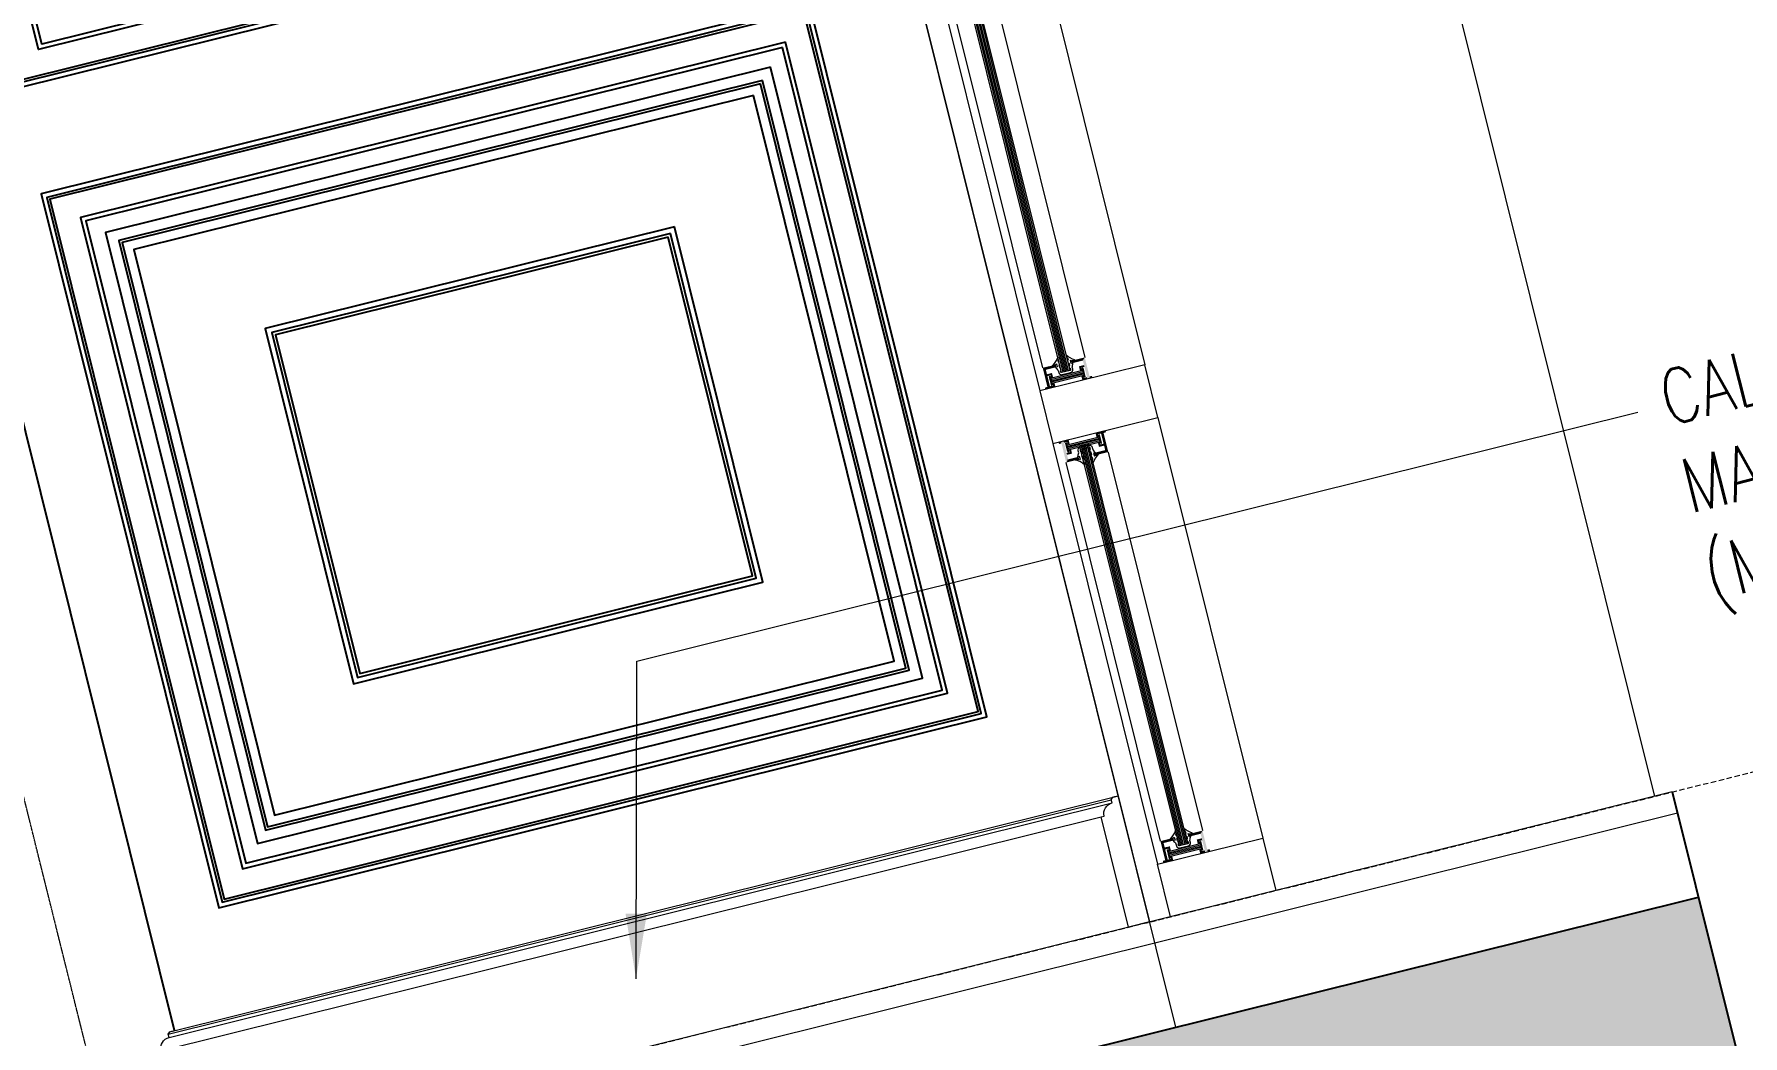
# Model space of a CAD drawing. Header units: inches. Extents: x 122939 to 389145, y 29603 to 574065.
# Drawn here: x 369498 to 371075, y 513283 to 514207 of the extents above; entities that cross this region are included whole.
import ezdxf

# ---------------------------------------------------------------- set-up
doc = ezdxf.new("R2010")
doc.units = ezdxf.units.IN
doc.header["$MEASUREMENT"] = 0
doc.linetypes.add('DASHED', pattern=[0.75, 0.5, -0.25])
doc.linetypes.add('HIDDEN', pattern=[0.375, 0.25, -0.125])
for name, color, linetype, lineweight in [('A-FLOR-SLAB', 7, 'Continuous', 40), ('A-FLOR-TIL1', 6, 'Continuous', 18), ('A-GLAZ', 134, 'Continuous', 18), ('A-RNDR-ALUM', 1, 'Continuous', 9), ('A-RNDR-PT36', 253, 'Continuous', 20), ('CQ Wood', 30, 'Continuous', 0), ('GRC', 41, 'Continuous', 0), ('ID-NOTES', 3, 'Continuous', 0), ('Marble', 6, 'Continuous', 0)]:
    doc.layers.add(name, color=color, linetype=linetype, lineweight=lineweight)
for name, color, linetype in [('A-Hidden', 8, 'HIDDEN'), ('A-WALL', 7, 'Continuous'), ('Calliper_wall hatch_CHB', 8, 'Continuous'), ('gypsum', 31, 'Continuous')]:
    doc.layers.add(name, color=color, linetype=linetype)
doc.styles.add('ID-ROMANS', font='romans.shx', dxfattribs={"width": 0.8})
doc.styles.add('ZZ-Dim All', font='romans.shx', dxfattribs={"width": 0.8})
doc.dimstyles.new('DIM 0200', dxfattribs={"dimscale": 200, "dimtxt": 1, "dimasz": 0.8, "dimexe": 0.5, "dimexo": 1, "dimgap": 0.4, "dimtad": 1, "dimdec": 0, "dimrnd": 10, "dimdsep": 46, "dimtxsty": 'ZZ-Dim All', "dimblk1": 'ARCHTICK', "dimblk2": 'ARCHTICK', "dimsah": 1, "dimcen": 1, "dimdle": 0.5, "dimclrd": 256, "dimclre": 256, "dimclrt": 256, "dimadec": 0, "dimazin": 2, "dimtfac": 1, "dimtdec": 0, "dimtix": 1, "dimtmove": 2, "dimatfit": 2, "dimfxl": 1, "dimfxlon": 1, "dimtolj": 1, "dimtzin": 0, "dimlwd": -1, "dimlwe": -1, "dimarcsym": 0})

# ---------------------------------------------------------------- blocks, each defined once
blk = doc.blocks.new('win1')
at = {"color": 252, "linetype": 'HIDDEN', "ltscale": 0.5, "elevation": 0}
blk.add_lwpolyline([(0, 2848.8), (1150, 2848.8), (1150, -101.2), (0, -101.2)], close=True, dxfattribs=at)
blk = doc.blocks.new('_ARCHTICK')
at = {"color": 0, "linetype": 'ByBlock', "const_width": 0.15}
blk.add_lwpolyline([(-0.5, -0.5), (0.5, 0.5)], dxfattribs=at)
blk = doc.blocks.new('GLAZ-2')
at = {"layer": 'A-GLAZ'}
for p, q in [((-26.3, 511.6, 0), (-26.3, 2391.7, 0)), ((-24.9, 511.6, 0), (-24.9, 2391.7, 0)), ((-23.6, 511.6, 0), (-23.6, 2391.7, 0)), ((-22.3, 511.6, 0), (-22.3, 2391.7, 0)), ((-20.9, 511.6, 0), (-20.9, 2391.7, 0)), ((-19.6, 511.6, 0), (-19.6, 2391.7, 0)), ((-18.3, 511.6, 0), (-18.3, 2391.7, 0)), ((-26.3, 61.5, 0), (-26.3, 441.5, 0)), ((-24.9, 61.5, 0), (-24.9, 441.5, 0)), ((-23.6, 61.5, 0), (-23.6, 441.5, 0)), ((-22.3, 61.5, 0), (-22.3, 441.5, 0)), ((-20.9, 61.5, 0), (-20.9, 441.5, 0)), ((-19.6, 61.5, 0), (-19.6, 441.5, 0)), ((-18.3, 61.5, 0), (-18.3, 441.5, 0))]:
    blk.add_line(p, q, dxfattribs=at)
at = {"layer": 'A-RNDR-ALUM'}
for p, q in [((-50, 2400), (-50, 500, 0)), ((50, 2400), (50, 500, 0)), ((-38.2, 510.7, 0), (-37.5, 510.7, 0)), ((-38.2, 510.7, 0), (-38.2, 502.6, 0)), ((-38.2, 510.7, 0), (-37.5, 510.7, 0)), ((-38.2, 510.7, 0), (-38.2, 502.6, 0)), ((-37.5, 510.7, 0), (-37.5, 502.6, 0)), ((-37.5, 510.7, 0), (-37.5, 502.6, 0)), ((-37.5, 509, 0), (-7.1, 509, 0)), ((-37.5, 509, 0), (-7.1, 509, 0)), ((-37.5, 507.8, 0), (-7.1, 507.8, 0)), ((-37.5, 507.8, 0), (-7.1, 507.8, 0)), ((-37.5, 506.6, 0), (-7.1, 506.6, 0)), ((-37.5, 506.6, 0), (-7.1, 506.6, 0)), ((-37.5, 505.5, 0), (-7.1, 505.5, 0)), ((-37.5, 505.5, 0), (-7.1, 505.5, 0)), ((-36, 510.7, 0), (-35.3, 510.7, 0)), ((-36, 510.7, 0), (-35.3, 510.7, 0)), ((-6.4, 510.7, 0), (-7.1, 510.7, 0)), ((-7.1, 510.7, 0), (-7.1, 502.6, 0)), ((-6.4, 510.7, 0), (-7.1, 510.7, 0)), ((-7.1, 510.7, 0), (-7.1, 502.6, 0)), ((-6.4, 510.7, 0), (-6.4, 502.6, 0)), ((-6.4, 510.7, 0), (-6.4, 502.6, 0)), ((-38.2, 502.6, 0), (-37.5, 502.6, 0)), ((-38.2, 502.6, 0), (-37.5, 502.6, 0)), ((-37.5, 504.3, 0), (-7.1, 504.3, 0)), ((-37.5, 504.3, 0), (-7.1, 504.3, 0)), ((-36, 502.6, 0), (-35.3, 502.6, 0)), ((-36, 502.6, 0), (-35.3, 502.6, 0)), ((-6.4, 502.6, 0), (-7.1, 502.6, 0)), ((-6.4, 502.6, 0), (-7.1, 502.6, 0)), ((-50, 450, 0), (-50, 50, 0)), ((-38.2, 447.4, 0), (-37.5, 447.4, 0)), ((-38.2, 439.4, 0), (-38.2, 447.4, 0)), ((-38.2, 447.4, 0), (-37.5, 447.4, 0)), ((-38.2, 439.4, 0), (-38.2, 447.4, 0)), ((-37.5, 439.4, 0), (-37.5, 447.4, 0)), ((-37.5, 439.4, 0), (-37.5, 447.4, 0)), ((-37.5, 445.7, 0), (-7.1, 445.7, 0)), ((-37.5, 445.7, 0), (-7.1, 445.7, 0)), ((-37.5, 444.5, 0), (-7.1, 444.5, 0)), ((-37.5, 444.5, 0), (-7.1, 444.5, 0)), ((-37.5, 443.4, 0), (-7.1, 443.4, 0)), ((-37.5, 443.4, 0), (-7.1, 443.4, 0)), ((-37.5, 442.2, 0), (-7.1, 442.2, 0)), ((-37.5, 442.2, 0), (-7.1, 442.2, 0)), ((-36, 447.4, 0), (-35.3, 447.4, 0)), ((-36, 447.4, 0), (-35.3, 447.4, 0)), ((-6.4, 447.4, 0), (-7.1, 447.4, 0)), ((-7.1, 439.4, 0), (-7.1, 447.4, 0)), ((-6.4, 447.4, 0), (-7.1, 447.4, 0)), ((-7.1, 439.4, 0), (-7.1, 447.4, 0)), ((-6.4, 439.4, 0), (-6.4, 447.4, 0)), ((-6.4, 439.4, 0), (-6.4, 447.4, 0)), ((50, 450, 0), (50, 50, 0)), ((-38.2, 439.4, 0), (-37.5, 439.4, 0)), ((-38.2, 439.4, 0), (-37.5, 439.4, 0)), ((-37.5, 441, 0), (-7.1, 441, 0)), ((-37.5, 441, 0), (-7.1, 441, 0)), ((-36, 439.4, 0), (-35.3, 439.4, 0)), ((-36, 439.4, 0), (-35.3, 439.4, 0)), ((-6.4, 439.4, 0), (-7.1, 439.4, 0)), ((-6.4, 439.4, 0), (-7.1, 439.4, 0)), ((-38.2, 60.6, 0), (-37.5, 60.6, 0)), ((-38.2, 60.6, 0), (-38.2, 52.6, 0)), ((-38.2, 60.6, 0), (-37.5, 60.6, 0)), ((-38.2, 60.6, 0), (-38.2, 52.6, 0)), ((-38.2, 52.6, 0), (-37.5, 52.6, 0)), ((-38.2, 52.6, 0), (-37.5, 52.6, 0)), ((-37.5, 60.6, 0), (-37.5, 52.6, 0)), ((-37.5, 60.6, 0), (-37.5, 52.6, 0)), ((-37.5, 59, 0), (-7.1, 59, 0)), ((-37.5, 59, 0), (-7.1, 59, 0)), ((-37.5, 57.8, 0), (-7.1, 57.8, 0)), ((-37.5, 57.8, 0), (-7.1, 57.8, 0)), ((-37.5, 56.6, 0), (-7.1, 56.6, 0)), ((-37.5, 56.6, 0), (-7.1, 56.6, 0)), ((-37.5, 55.5, 0), (-7.1, 55.5, 0)), ((-37.5, 55.5, 0), (-7.1, 55.5, 0)), ((-37.5, 54.3, 0), (-7.1, 54.3, 0)), ((-37.5, 54.3, 0), (-7.1, 54.3, 0)), ((-36, 60.6, 0), (-35.3, 60.6, 0)), ((-36, 60.6, 0), (-35.3, 60.6, 0)), ((-36, 52.6, 0), (-35.3, 52.6, 0)), ((-36, 52.6, 0), (-35.3, 52.6, 0)), ((-6.4, 60.6, 0), (-7.1, 60.6, 0)), ((-7.1, 60.6, 0), (-7.1, 52.6, 0)), ((-6.4, 60.6, 0), (-7.1, 60.6, 0)), ((-7.1, 60.6, 0), (-7.1, 52.6, 0)), ((-6.4, 52.6, 0), (-7.1, 52.6, 0)), ((-6.4, 52.6, 0), (-7.1, 52.6, 0)), ((-6.4, 60.6, 0), (-6.4, 52.6, 0)), ((-6.4, 60.6, 0), (-6.4, 52.6, 0))]:
    blk.add_line(p, q, dxfattribs=at)
at = {"layer": 'A-RNDR-ALUM', "elevation": 0}
for points in [[(-14, 517.6), (-15.6, 517.6), (-15.6, 520.6, 0.015553), (-14.8, 520), (-11.6, 520, -0.104304), (-18.3, 526.1), (-18.3, 523.6, 0.016036), (-17.6, 522.8), (-17.6, 521.6), (-18.3, 520.9), (-18.3, 518.1), (-17.6, 518.7), (-17.6, 516.4), (-18.3, 515.7), (-18.3, 512.9), (-17.6, 513.5), (-17.6, 512.2, -0.414214), (-18.3, 511.6), (-26.3, 511.6, -0.414214), (-26.9, 512.2), (-26.9, 513.5), (-26.3, 512.9), (-26.3, 515.7), (-26.9, 516.4), (-26.9, 518.7), (-26.3, 518.1), (-26.3, 520.9), (-26.9, 521.6), (-26.9, 522.8, 0.016036), (-26.3, 523.6), (-26.3, 526.1, -0.104304), (-33, 520), (-29.8, 520, 0.015553), (-28.9, 520.6), (-28.9, 517.6), (-30.6, 517.6, -0.021646), (-28.9, 514.1), (-28.9, 512.2, 0.414214), (-26.3, 509.6), (-18.3, 509.6, 0.414214), (-15.6, 512.2), (-15.6, 514.1, -0.021646)], [(-14, 432.4), (-15.6, 432.4), (-15.6, 429.5, -0.015553), (-14.8, 430), (-11.6, 430, 0.104304), (-18.3, 423.9), (-18.3, 426.5, -0.016036), (-17.6, 427.2), (-17.6, 428.5), (-18.3, 429.1), (-18.3, 432), (-17.6, 431.3), (-17.6, 433.7), (-18.3, 434.3), (-18.3, 437.2), (-17.6, 436.5), (-17.6, 437.8, 0.414214), (-18.3, 438.5), (-26.3, 438.5, 0.414214), (-26.9, 437.8), (-26.9, 436.5), (-26.3, 437.2), (-26.3, 434.3), (-26.9, 433.7), (-26.9, 431.3), (-26.3, 432), (-26.3, 429.1), (-26.9, 428.5), (-26.9, 427.2, -0.016036), (-26.3, 426.5), (-26.3, 423.9, 0.104304), (-33, 430), (-29.8, 430, -0.015553), (-28.9, 429.5), (-28.9, 432.4), (-30.6, 432.4, 0.021646), (-28.9, 435.9), (-28.9, 437.8, -0.414214), (-26.3, 440.5), (-18.3, 440.5, -0.414214), (-15.6, 437.8), (-15.6, 435.9, 0.021646)], [(-14, 67.6), (-15.6, 67.6), (-15.6, 70.5, 0.015553), (-14.8, 70), (-11.6, 70, -0.104304), (-18.3, 76.1), (-18.3, 73.5, 0.016036), (-17.6, 72.8), (-17.6, 71.5), (-18.3, 70.9), (-18.3, 68), (-17.6, 68.7), (-17.6, 66.3), (-18.3, 65.7), (-18.3, 62.8), (-17.6, 63.5), (-17.6, 62.2, -0.414214), (-18.3, 61.5), (-26.3, 61.5, -0.414214), (-26.9, 62.2), (-26.9, 63.5), (-26.3, 62.8), (-26.3, 65.7), (-26.9, 66.3), (-26.9, 68.7), (-26.3, 68), (-26.3, 70.9), (-26.9, 71.5), (-26.9, 72.8, 0.016036), (-26.3, 73.5), (-26.3, 76.1, -0.104304), (-33, 70), (-29.8, 70, 0.015553), (-28.9, 70.5), (-28.9, 67.6), (-30.6, 67.6, -0.021646), (-28.9, 64.1), (-28.9, 62.2, 0.414214), (-26.3, 59.5), (-18.3, 59.5, 0.414214), (-15.6, 62.2), (-15.6, 64.1, -0.021646)]]:
    blk.add_lwpolyline(points, format="xyb", close=True, dxfattribs=at)
at = {"layer": 'A-RNDR-ALUM'}
for points in [[(-50, 450), (50, 450), (50, 500), (-50, 500)], [(-50, 50), (50, 50), (50, 0), (-50, 0)]]:
    blk.add_lwpolyline(points, close=True, dxfattribs=at)
at = {"layer": 'A-RNDR-ALUM', "const_width": 0.928, "elevation": 0}
for points in [[(-43.7, 501.4, 0.414214), (-44.2, 500.9)], [(-43.7, 501.4, 0.414214), (-44.2, 500.9)], [(-0.7, 501.4, -0.414214), (-0.2, 501)], [(-0.7, 501.4, -0.414214), (-0.2, 501)], [(-43.7, 448.6, -0.414214), (-44.2, 449.1)], [(-43.7, 448.6, -0.414214), (-44.2, 449.1)], [(-0.7, 448.6, 0.414214), (-0.2, 449.1)], [(-0.7, 448.6, 0.414214), (-0.2, 449.1)], [(-43.7, 51.4, 0.414214), (-44.2, 50.9)], [(-43.7, 51.4, 0.414214), (-44.2, 50.9)], [(-0.7, 51.4, -0.414214), (-0.2, 50.9)], [(-0.7, 51.4, -0.414214), (-0.2, 50.9)]]:
    blk.add_lwpolyline(points, format="xyb", dxfattribs=at)
at = {"layer": 'A-RNDR-ALUM'}
for points in [[(-40.6, 518.8, 0), (-40.6, 520, 0), (-29.9, 518.8, 0), (-29.9, 520, 0)], [(-40.6, 518.8, 0), (-40.6, 520, 0), (-29.9, 518.8, 0), (-29.9, 520, 0)], [(-40.6, 517.6, 0), (-40.6, 518.8, 0), (-29.9, 517.6, 0), (-29.9, 518.8, 0)], [(-40.6, 517.6, 0), (-40.6, 518.8, 0), (-29.9, 517.6, 0), (-29.9, 518.8, 0)], [(-39.8, 513.3, 0), (-39.8, 511.5, 0), (-35, 513.3, 0), (-36.9, 511.5, 0)], [(-39.8, 513.3, 0), (-39.8, 511.5, 0), (-35, 513.3, 0), (-36.9, 511.5, 0)], [(-36.9, 509.3, 0), (-35, 509.3, 0), (-36.9, 511.5, 0), (-35, 513.3, 0)], [(-36.9, 509.3, 0), (-35, 509.3, 0), (-36.9, 511.5, 0), (-35, 513.3, 0)], [(-4.3, 518.8, 0), (-4.3, 520, 0), (-15.1, 518.8, 0), (-15.1, 520, 0)], [(-4.3, 518.8, 0), (-4.3, 520, 0), (-15.1, 518.8, 0), (-15.1, 520, 0)], [(-4.3, 517.6, 0), (-4.3, 518.8, 0), (-15.1, 517.6, 0), (-15.1, 518.8, 0)], [(-4.3, 517.6, 0), (-4.3, 518.8, 0), (-15.1, 517.6, 0), (-15.1, 518.8, 0)], [(-4.6, 513.3, 0), (-4.6, 511.5, 0), (-9.4, 513.3, 0), (-7.5, 511.5, 0)], [(-7.5, 509.3, 0), (-9.4, 509.3, 0), (-7.5, 511.5, 0), (-9.4, 513.3, 0)], [(-4.6, 513.3, 0), (-4.6, 511.5, 0), (-9.4, 513.3, 0), (-7.5, 511.5, 0)], [(-7.5, 509.3, 0), (-9.4, 509.3, 0), (-7.5, 511.5, 0), (-9.4, 513.3, 0)], [(-44.6, 500, 0), (-44.6, 500.9, 0), (-42.2, 500, 0), (-43.7, 500.9, 0)], [(-44.6, 500, 0), (-44.6, 500.9, 0), (-42.2, 500, 0), (-43.7, 500.9, 0)], [(-42.2, 500, 0), (-43.7, 500.9, 0), (-42.2, 501.9, 0), (-43.7, 501.9, 0)], [(-42.2, 500, 0), (-43.7, 500.9, 0), (-42.2, 501.9, 0), (-43.7, 501.9, 0)], [(-36.9, 501.9, 0), (-35, 500, 0), (-39.8, 501.9, 0), (-39.8, 500, 0)], [(-36.9, 501.9, 0), (-35, 500, 0), (-39.8, 501.9, 0), (-39.8, 500, 0)], [(-36.9, 504, 0), (-35, 504, 0), (-36.9, 501.9, 0), (-35, 500, 0)], [(-36.9, 504, 0), (-35, 504, 0), (-36.9, 501.9, 0), (-35, 500, 0)], [(-7.5, 504, 0), (-9.4, 504, 0), (-7.5, 501.9, 0), (-9.4, 500, 0)], [(-7.5, 504, 0), (-9.4, 504, 0), (-7.5, 501.9, 0), (-9.4, 500, 0)], [(-7.5, 501.9, 0), (-9.4, 500, 0), (-4.6, 501.9, 0), (-4.6, 500, 0)], [(-7.5, 501.9, 0), (-9.4, 500, 0), (-4.6, 501.9, 0), (-4.6, 500, 0)], [(-2.2, 500, 0), (-0.7, 500.9, 0), (-2.2, 501.9, 0), (-0.7, 501.9, 0)], [(-2.2, 500, 0), (-0.7, 500.9, 0), (-2.2, 501.9, 0), (-0.7, 501.9, 0)], [(0.2, 500, 0), (0.2, 500.9, 0), (-2.2, 500, 0), (-0.7, 500.9, 0)], [(0.2, 500, 0), (0.2, 500.9, 0), (-2.2, 500, 0), (-0.7, 500.9, 0)], [(-44.6, 450, 0), (-44.6, 449.1, 0), (-42.2, 450, 0), (-43.7, 449.1, 0)], [(-44.6, 450, 0), (-44.6, 449.1, 0), (-42.2, 450, 0), (-43.7, 449.1, 0)], [(-42.2, 450, 0), (-43.7, 449.1, 0), (-42.2, 448.2, 0), (-43.7, 448.2, 0)], [(-42.2, 450, 0), (-43.7, 449.1, 0), (-42.2, 448.2, 0), (-43.7, 448.2, 0)], [(-36.9, 448.2, 0), (-35, 450, 0), (-39.8, 448.2, 0), (-39.8, 450, 0)], [(-36.9, 448.2, 0), (-35, 450, 0), (-39.8, 448.2, 0), (-39.8, 450, 0)], [(-36.9, 446, 0), (-35, 446, 0), (-36.9, 448.2, 0), (-35, 450, 0)], [(-36.9, 446, 0), (-35, 446, 0), (-36.9, 448.2, 0), (-35, 450, 0)], [(-7.5, 448.2, 0), (-9.4, 450, 0), (-4.6, 448.2, 0), (-4.6, 450, 0)], [(-7.5, 446, 0), (-9.4, 446, 0), (-7.5, 448.2, 0), (-9.4, 450, 0)], [(-7.5, 446, 0), (-9.4, 446, 0), (-7.5, 448.2, 0), (-9.4, 450, 0)], [(-7.5, 448.2, 0), (-9.4, 450, 0), (-4.6, 448.2, 0), (-4.6, 450, 0)], [(-2.2, 450, 0), (-0.7, 449.1, 0), (-2.2, 448.2, 0), (-0.7, 448.2, 0)], [(0.2, 450, 0), (0.2, 449.1, 0), (-2.2, 450, 0), (-0.7, 449.1, 0)], [(-2.2, 450, 0), (-0.7, 449.1, 0), (-2.2, 448.2, 0), (-0.7, 448.2, 0)], [(0.2, 450, 0), (0.2, 449.1, 0), (-2.2, 450, 0), (-0.7, 449.1, 0)], [(-40.6, 432.4, 0), (-40.6, 431.2, 0), (-29.9, 432.4, 0), (-29.9, 431.2, 0)], [(-40.6, 432.4, 0), (-40.6, 431.2, 0), (-29.9, 432.4, 0), (-29.9, 431.2, 0)], [(-40.6, 431.2, 0), (-40.6, 430, 0), (-29.9, 431.2, 0), (-29.9, 430, 0)], [(-40.6, 431.2, 0), (-40.6, 430, 0), (-29.9, 431.2, 0), (-29.9, 430, 0)], [(-39.8, 436.7, 0), (-39.8, 438.5, 0), (-35, 436.7, 0), (-36.9, 438.5, 0)], [(-39.8, 436.7, 0), (-39.8, 438.5, 0), (-35, 436.7, 0), (-36.9, 438.5, 0)], [(-36.9, 440.7, 0), (-35, 440.7, 0), (-36.9, 438.5, 0), (-35, 436.7, 0)], [(-36.9, 440.7, 0), (-35, 440.7, 0), (-36.9, 438.5, 0), (-35, 436.7, 0)], [(-4.3, 432.4, 0), (-4.3, 431.2, 0), (-15.1, 432.4, 0), (-15.1, 431.2, 0)], [(-4.3, 432.4, 0), (-4.3, 431.2, 0), (-15.1, 432.4, 0), (-15.1, 431.2, 0)], [(-4.3, 431.2, 0), (-4.3, 430, 0), (-15.1, 431.2, 0), (-15.1, 430, 0)], [(-4.3, 431.2, 0), (-4.3, 430, 0), (-15.1, 431.2, 0), (-15.1, 430, 0)], [(-7.5, 440.7, 0), (-9.4, 440.7, 0), (-7.5, 438.5, 0), (-9.4, 436.7, 0)], [(-7.5, 440.7, 0), (-9.4, 440.7, 0), (-7.5, 438.5, 0), (-9.4, 436.7, 0)], [(-4.6, 436.7, 0), (-4.6, 438.5, 0), (-9.4, 436.7, 0), (-7.5, 438.5, 0)], [(-4.6, 436.7, 0), (-4.6, 438.5, 0), (-9.4, 436.7, 0), (-7.5, 438.5, 0)], [(-40.6, 68.8, 0), (-40.6, 70, 0), (-29.9, 68.8, 0), (-29.9, 70, 0)], [(-40.6, 68.8, 0), (-40.6, 70, 0), (-29.9, 68.8, 0), (-29.9, 70, 0)], [(-40.6, 67.6, 0), (-40.6, 68.8, 0), (-29.9, 67.6, 0), (-29.9, 68.8, 0)], [(-40.6, 67.6, 0), (-40.6, 68.8, 0), (-29.9, 67.6, 0), (-29.9, 68.8, 0)], [(-39.8, 63.3, 0), (-39.8, 61.5, 0), (-35, 63.3, 0), (-36.9, 61.5, 0)], [(-39.8, 63.3, 0), (-39.8, 61.5, 0), (-35, 63.3, 0), (-36.9, 61.5, 0)], [(-36.9, 59.3, 0), (-35, 59.3, 0), (-36.9, 61.5, 0), (-35, 63.3, 0)], [(-36.9, 59.3, 0), (-35, 59.3, 0), (-36.9, 61.5, 0), (-35, 63.3, 0)], [(-4.3, 68.8, 0), (-4.3, 70, 0), (-15.1, 68.8, 0), (-15.1, 70, 0)], [(-4.3, 68.8, 0), (-4.3, 70, 0), (-15.1, 68.8, 0), (-15.1, 70, 0)], [(-4.3, 67.6, 0), (-4.3, 68.8, 0), (-15.1, 67.6, 0), (-15.1, 68.8, 0)], [(-4.3, 67.6, 0), (-4.3, 68.8, 0), (-15.1, 67.6, 0), (-15.1, 68.8, 0)], [(-4.6, 63.3, 0), (-4.6, 61.5, 0), (-9.4, 63.3, 0), (-7.5, 61.5, 0)], [(-7.5, 59.3, 0), (-9.4, 59.3, 0), (-7.5, 61.5, 0), (-9.4, 63.3, 0)], [(-4.6, 63.3, 0), (-4.6, 61.5, 0), (-9.4, 63.3, 0), (-7.5, 61.5, 0)], [(-7.5, 59.3, 0), (-9.4, 59.3, 0), (-7.5, 61.5, 0), (-9.4, 63.3, 0)], [(-44.6, 50, 0), (-44.6, 50.9, 0), (-42.2, 50, 0), (-43.7, 50.9, 0)], [(-44.6, 50, 0), (-44.6, 50.9, 0), (-42.2, 50, 0), (-43.7, 50.9, 0)], [(-42.2, 50, 0), (-43.7, 50.9, 0), (-42.2, 51.8, 0), (-43.7, 51.8, 0)], [(-42.2, 50, 0), (-43.7, 50.9, 0), (-42.2, 51.8, 0), (-43.7, 51.8, 0)], [(-36.9, 51.8, 0), (-35, 50, 0), (-39.8, 51.8, 0), (-39.8, 50, 0)], [(-36.9, 51.8, 0), (-35, 50, 0), (-39.8, 51.8, 0), (-39.8, 50, 0)], [(-36.9, 54, 0), (-35, 54, 0), (-36.9, 51.8, 0), (-35, 50, 0)], [(-36.9, 54, 0), (-35, 54, 0), (-36.9, 51.8, 0), (-35, 50, 0)], [(-7.5, 54, 0), (-9.4, 54, 0), (-7.5, 51.8, 0), (-9.4, 50, 0)], [(-7.5, 54, 0), (-9.4, 54, 0), (-7.5, 51.8, 0), (-9.4, 50, 0)], [(-7.5, 51.8, 0), (-9.4, 50, 0), (-4.6, 51.8, 0), (-4.6, 50, 0)], [(-7.5, 51.8, 0), (-9.4, 50, 0), (-4.6, 51.8, 0), (-4.6, 50, 0)], [(-2.2, 50, 0), (-0.7, 50.9, 0), (-2.2, 51.8, 0), (-0.7, 51.8, 0)], [(-2.2, 50, 0), (-0.7, 50.9, 0), (-2.2, 51.8, 0), (-0.7, 51.8, 0)], [(0.2, 50, 0), (0.2, 50.9, 0), (-2.2, 50, 0), (-0.7, 50.9, 0)], [(0.2, 50, 0), (0.2, 50.9, 0), (-2.2, 50, 0), (-0.7, 50.9, 0)]]:
    blk.add_solid(points, dxfattribs=at)
for points in [[(-42.2, 520, 0), (-39.8, 517.6, 0), (-42.2, 500, 0), (-39.8, 500, 0)], [(-42.2, 520, 0), (-39.8, 517.6, 0), (-40.1, 520, 0), (-40.1, 517.6, 0)], [(-42.2, 520, 0), (-39.8, 517.6, 0), (-42.2, 500, 0), (-39.8, 500, 0)], [(-42.2, 520, 0), (-39.8, 517.6, 0), (-40.1, 520, 0), (-40.1, 517.6, 0)], [(-4.6, 517.6, 0), (-2.2, 520, 0), (-4.6, 500, 0), (-2.2, 500, 0)], [(-2.2, 520, 0), (-4.6, 517.6, 0), (-4.3, 520, 0), (-4.3, 517.6, 0)], [(-4.6, 517.6, 0), (-2.2, 520, 0), (-4.6, 500, 0), (-2.2, 500, 0)], [(-2.2, 520, 0), (-4.6, 517.6, 0), (-4.3, 520, 0), (-4.3, 517.6, 0)], [(-42.2, 430, 0), (-39.8, 432.4, 0), (-42.2, 450, 0), (-39.8, 450, 0)], [(-42.2, 430, 0), (-39.8, 432.4, 0), (-42.2, 450, 0), (-39.8, 450, 0)], [(-4.6, 432.4, 0), (-2.2, 430, 0), (-4.6, 450, 0), (-2.2, 450, 0)], [(-4.6, 432.4, 0), (-2.2, 430, 0), (-4.6, 450, 0), (-2.2, 450, 0)], [(-42.2, 430, 0), (-39.8, 432.4, 0), (-40.1, 430, 0), (-40.1, 432.4, 0)], [(-42.2, 430, 0), (-39.8, 432.4, 0), (-40.1, 430, 0), (-40.1, 432.4, 0)], [(-2.2, 430, 0), (-4.6, 432.4, 0), (-4.3, 430, 0), (-4.3, 432.4, 0)], [(-2.2, 430, 0), (-4.6, 432.4, 0), (-4.3, 430, 0), (-4.3, 432.4, 0)], [(-42.2, 70, 0), (-39.8, 67.6, 0), (-42.2, 50, 0), (-39.8, 50, 0)], [(-42.2, 70, 0), (-39.8, 67.6, 0), (-40.1, 70, 0), (-40.1, 67.6, 0)], [(-42.2, 70, 0), (-39.8, 67.6, 0), (-42.2, 50, 0), (-39.8, 50, 0)], [(-42.2, 70, 0), (-39.8, 67.6, 0), (-40.1, 70, 0), (-40.1, 67.6, 0)], [(-4.6, 67.6, 0), (-2.2, 70, 0), (-4.6, 50, 0), (-2.2, 50, 0)], [(-2.2, 70, 0), (-4.6, 67.6, 0), (-4.3, 70, 0), (-4.3, 67.6, 0)], [(-4.6, 67.6, 0), (-2.2, 70, 0), (-4.6, 50, 0), (-2.2, 50, 0)], [(-2.2, 70, 0), (-4.6, 67.6, 0), (-4.3, 70, 0), (-4.3, 67.6, 0)]]:
    blk.add_trace(points, dxfattribs=at)
at = {"layer": 'A-RNDR-PT36'}
for p, q in [((-42.2, 520, 0), (-42.2, 2380.2, 0)), ((-2.2, 2380.2, 0), (-2.2, 520, 0)), ((-42.2, 70, 0), (-42.2, 430, 0)), ((-2.2, 430, 0), (-2.2, 70, 0))]:
    blk.add_line(p, q, dxfattribs=at)

msp = doc.modelspace()

# ---------------------------------------------------------------- hatches: boundary and pattern name
at = {"layer": 'Calliper_wall hatch_CHB', "ltscale": 300}
h = msp.add_hatch(dxfattribs=at)
h.set_pattern_fill('AR-CONC', color=256, scale=10, style=0)
h.set_pattern_definition([(63.971423, (252734.533, 457684.53), (71.11917, 11.227812), [7.5, -82.5]), (8.971423, (252734.53, 457684.53), (-31.625426, 69.643965), [6, -66]), (114.42287, (252740.46, 457685.464), (39.493744, 80.871776), [6.37402, -70.11421]), (60.15562, (252729.7, 457703.94), (107.5631, 9.70499), [11.25, -123.75]), (110.60706, (252738.67, 457704.75), (67.1822, 117.09634), [9.56103, -105.17138]), (5.15559, (252729.7, 457703.94), (67.1822, 117.09634), [9, -99]), (34.971423, (252740.616, 457701.5), (67.645578, -24.659192), [7.5, -82.5]), (339.971423, (252740.616, 457701.5), (6.103844, 76.244295), [6, -66]), (85.42287, (252746.25, 457699.444), (73.74942, 51.585102), [6.37402, -70.11421]), (51.471423, (252734.533, 457684.53), (-6.857308, 32.598146), [0, -65.2, 0, -67, 0, -66.25]), (21.471423, (252734.533, 457684.53), (16.006101, 44.62585), [0, -38.2, 0, -63.7, 0, -25.25]), (341.471423, (252712.893, 457679.145), (52.3475577, 10.6997366), [0, -25, 0, -78, 0, -103.5]), (331.471423, (252703.19, 457676.73), (54.17642, 23.794676), [0, -32.5, 0, -51.8, 0, -73.5])])
h.paths.add_polyline_path([(362910.917, 511389.95), (363341.348, 511497.04), (371033.698, 513410.884), (371094.058, 513168.28), (362971.277, 511147.346)])

# ---------------------------------------------------------------- linework, layer by layer
at = {"layer": 'A-FLOR-TIL1'}
for p, q in [((371009.554, 513507.926, 0), (363462.766, 511630.298, 0)), ((371014.383, 513488.517, 0), (363332.433, 511577.261, 0))]:
    msp.add_line(p, q, dxfattribs=at)
at = {"layer": 'A-Hidden', "linetype": 'DASHED', "lineweight": 0, "ltscale": 10}
msp.add_line((362675.436, 511434.411, 0), (372306.704, 513830.654, 0), dxfattribs=at)
at = {"layer": 'A-RNDR-PT36'}
msp.add_line((370293.026, 516318.063, 0), (370993.196, 513503.856, 0), dxfattribs=at)
at = {"layer": 'A-WALL'}
for p, q in [((371009.554, 513507.926, 0), (371094.058, 513168.28, 0)), ((362910.917, 511389.95, 0), (371033.698, 513410.884, 0))]:
    msp.add_line(p, q, dxfattribs=at)
at = {"layer": 'CQ Wood', "lineweight": 0, "ltscale": 5, "elevation": -0.006}
for points in [[(370498.907, 513502.475), (370499.129, 513502.53)], [(370499.631, 513499.564), (370499.854, 513499.619)], [(370502.046, 513489.859), (370502.268, 513489.915)]]:
    msp.add_lwpolyline(points, dxfattribs=at)
at = {"layer": 'GRC'}
for p, q in [((369564.862, 517256.701, 0), (370527.397, 513387.966, 0)), ((370551.54, 513290.924, 0), (369564.862, 517256.701, 0))]:
    msp.add_line(p, q, dxfattribs=at)
at = {"layer": 'gypsum'}
msp.add_line((369627.894, 513287.829, -0.001), (368973.317, 515918.786, 0), dxfattribs=at)
at = {"layer": 'gypsum', "elevation": 0}
for points in [[(370189.187, 514333.081), (369480.783, 514156.832), (369073.153, 515795.227), (369781.557, 515971.477)], [(370183.931, 514336.243), (369483.944, 514162.088), (369078.409, 515792.066), (369778.395, 515966.221)], [(370181.115, 514337.937), (369485.638, 514164.904), (369081.225, 515790.372), (369776.701, 515963.405)], [(370153.101, 514354.789), (369502.49, 514192.918), (369109.239, 515773.52), (369759.849, 515935.391)], [(370148.124, 514357.782), (369505.483, 514197.894), (369114.215, 515770.527), (369756.856, 515930.415)], [(370213.331, 514236.04), (369504.926, 514059.79), (369668.817, 513401.059), (370377.222, 513577.309)], [(370210.169, 514230.784), (369510.182, 514056.628), (369671.979, 513406.315), (370371.966, 513580.471)], [(370208.475, 514227.968), (369512.999, 514054.934), (369673.673, 513409.132), (370369.149, 513582.165)], [(370191.623, 514199.954), (369541.013, 514038.083), (369690.525, 513437.146), (370341.135, 513599.016)], [(370188.63, 514194.977), (369545.989, 514035.089), (369693.518, 513442.122), (370336.159, 513602.01)], [(370177.683, 514176.779), (369564.187, 514024.142), (369704.465, 513460.32), (370317.961, 513612.957)], [(370170.211, 514164.359), (369576.608, 514016.671), (369711.937, 513472.741), (370305.54, 513620.428)], [(370168.478, 514161.477), (369579.489, 514014.938), (369713.67, 513475.622), (370302.659, 513622.162)], [(370161.965, 514150.65), (369590.316, 514008.425), (369720.183, 513486.449), (370291.832, 513628.674)], [(370161.965, 514150.65), (369590.316, 514008.425), (369720.183, 513486.449), (370291.832, 513628.674)], [(370089.068, 514029.465), (369711.501, 513935.527), (369793.08, 513607.634), (370170.647, 513701.572)], [(370085.428, 514023.414), (369717.552, 513931.887), (369796.72, 513613.685), (370164.596, 513705.212)], [(370083.241, 514019.779), (369721.188, 513929.7), (369798.907, 513617.321), (370160.96, 513707.399)]]:
    msp.add_lwpolyline(points, close=True, dxfattribs=at)
at = {"layer": 'Marble'}
for points, elevation in [([(369622.087, 513284.323), (370492.114, 513500.785)], -0.006), ([(369622.811, 513281.412), (370492.838, 513497.873)], -0.006), ([(369623.545, 513286.747), (370498.647, 513504.471)], -0.006), ([(369612.61, 513268.569), (370482.637, 513485.031)], -0.006), ([(369625.485, 513287.23), (369628.397, 513287.954)], -0.001)]:
    msp.add_lwpolyline(points, dxfattribs=dict(at, elevation=elevation))
for points, elevation in [([(370495.513, 513503.691), (370498.424, 513504.416), (370499.148, 513501.504), (370527.397, 513387.966), (370507.988, 513383.137), (370482.637, 513485.031), (370485.549, 513485.755, -0.41481606), (370492.838, 513497.873), (370492.114, 513500.785), (370493.572, 513503.208), (370495.513, 513503.691)], 0), ([(369657.369, 513171.504), (369637.961, 513166.676), (369612.61, 513268.569), (369615.521, 513269.294, -0.41481606), (369622.811, 513281.412), (369622.087, 513284.323), (369623.545, 513286.747), (369625.485, 513287.23)], -0.001)]:
    msp.add_lwpolyline(points, format="xyb", dxfattribs=dict(at, elevation=elevation))

# ---------------------------------------------------------------- block references
at = {"layer": 'A-FLOR-SLAB', "rotation": 13.97142328298569}
msp.add_blockref('GLAZ-2', (370595.315, 513404.864, 0), dxfattribs=at)
at = {"layer": 'GRC', "xscale": -1, "rotation": 13.97142328299713}
msp.add_blockref('win1', (369576.106, 513152.488, 0), dxfattribs=at)

# ---------------------------------------------------------------- texts
at = {"layer": 'ID-NOTES', "insert": (370993.773, 513894.342, 0), "char_height": 50, "width": 1075.05767, "attachment_point": 1, "rotation": 13.971423, "style": 'ID-ROMANS'}
msp.add_mtext('CALACATTA ORO\\PMARBLE SKIRTING\\P(M4)', dxfattribs=at)

# ---------------------------------------------------------------- leaders
at = {"layer": 'ID-NOTES'}
msp.add_leader([(370053.637, 513335.648, 0), (370054.492, 513628.768, 0), (370977.85, 513858.498, 0)], dimstyle='DIM 0200', override={"dimasz": 0.3, "dimtad": 0, "dimclrd": 8}, dxfattribs=at)

doc.saveas('drawing.dxf')
